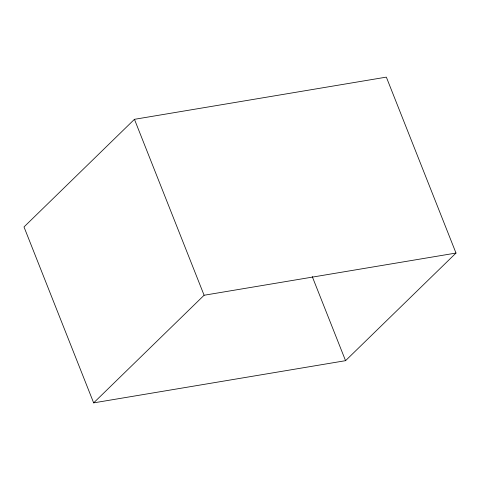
<?xml version="1.0" encoding="UTF-8"?>
<svg xmlns="http://www.w3.org/2000/svg" width="480" height="480" viewBox="0 0 480 480"><rect width="100%" height="100%" fill="white"/><g stroke="black" fill="none" stroke-linecap="round" stroke-linejoin="round"><path stroke-width="0.72" d="M134.448 119.322L24 226.944L93.654 402.87L345.552 360.678L456 253.056L386.346 77.13L134.448 119.322L204.102 295.248L93.654 402.87M204.102 295.248L456 253.056M312.24 276.54L345.552 360.678"/></g></svg>
